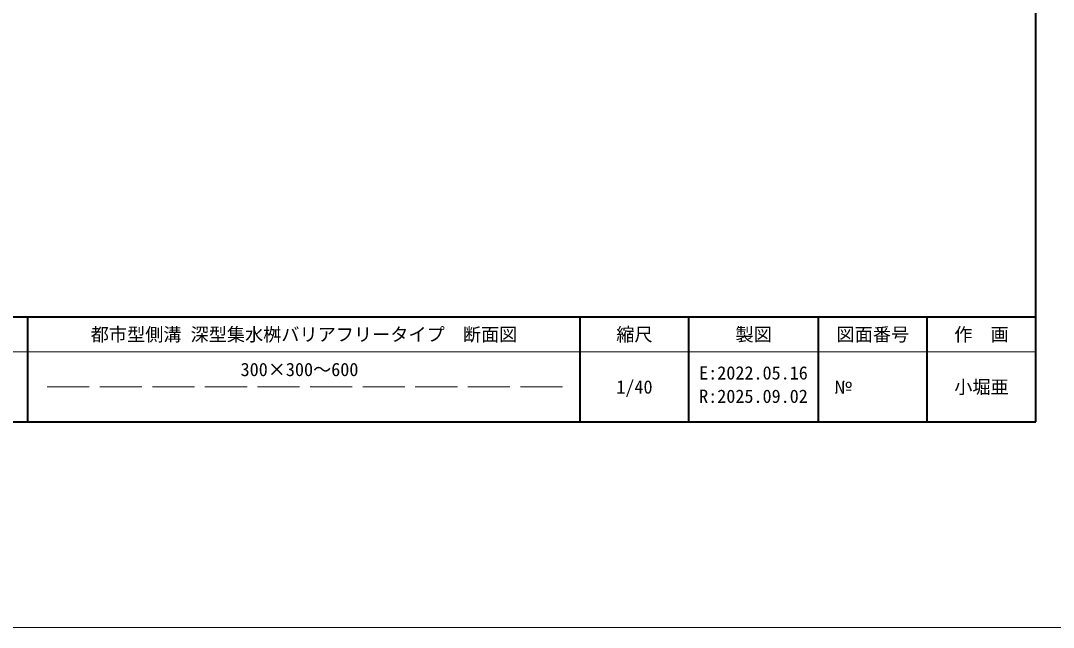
# Model space of a CAD drawing. Units: millimetres at full size, sheet at 1:40; details may follow other scales. Extents: x 69750 to 116230, y -28801 to 513.
# Drawn here: x 93038 to 98930, y -28801 to -25335 of the extents above; entities that cross this region are included whole.
import ezdxf
from ezdxf.enums import TextEntityAlignment as Align

# ---------------------------------------------------------------- set-up
doc = ezdxf.new("R2010")
doc.units = ezdxf.units.MM
doc.header["$LTSCALE"] = 40
doc.linetypes.add('DASHED', pattern=[7.5, 6, -1.5])
for name, color, linetype, lineweight in [('0_2', 7, 'Continuous', 13), ('図枠', 7, 'Continuous', 5), ('補助線', 8, 'Continuous', 13)]:
    doc.layers.add(name, color=color, linetype=linetype, lineweight=lineweight)
doc.styles.add('ＭＳ ゴシック', font='')
doc.styles.get('ＭＳ ゴシック').set_extended_font_data('MS Gothic')

msp = doc.modelspace()

# ---------------------------------------------------------------- linework, layer by layer
at = {"layer": '0_2', "color": 1}
msp.add_line((69750.38, -28800.81), (116229.71, -28800.81), dxfattribs=at)
at = {"layer": '図枠', "lineweight": 40}
for p, q in [((98829.71, -27627.79), (98829.71, -16547.79)), ((83229.71, -27027.79), (98829.71, -27027.79)), ((93079.71, -27627.79), (93079.71, -27027.79)), ((96229.71, -27627.79), (96229.71, -27027.79)), ((96849.71, -27627.79), (96849.71, -27027.79)), ((97589.71, -27627.79), (97589.71, -27027.79)), ((98209.71, -27627.79), (98209.71, -27027.79)), ((83229.71, -27627.79), (98829.71, -27627.79))]:
    msp.add_line(p, q, dxfattribs=at)
at = {"layer": '図枠', "lineweight": 13}
msp.add_line((98829.71, -27227.79), (92279.71, -27227.79), dxfattribs=at)
at = {"layer": '図枠', "linetype": 'DASHED', "lineweight": 9}
msp.add_line((96129.71, -27427.79), (93179.71, -27427.79), dxfattribs=at)

# ---------------------------------------------------------------- texts
at = {"layer": '図枠', "style": 'ＭＳ ゴシック'}
for s, p in [('都市型側溝 深型集水桝バリアフリータイプ  断面図', (94654.71, -27127.79)), ('縮尺', (96539.71, -27127.79)), ('製図', (97219.71, -27127.79)), ('図面番号', (97899.71, -27127.79)), ('作\u3000画', (98519.71, -27127.79)), ('300×300～600 ', (94654.71, -27327.79)), ('1/40', (96539.71, -27427.79))]:
    msp.add_text(s, height=75.95, dxfattribs=at).set_placement(p, align=Align.MIDDLE_CENTER)
for s, p in [('E:2022.05.16', (96908.91, -27309.32)), ('R:2025.09.02', (96908.91, -27442.65))]:
    msp.add_text(s, height=75.95, dxfattribs=at).set_placement(p, align=Align.TOP_LEFT)
msp.add_text('№', height=75.95, dxfattribs=at).set_placement((97678.42, -27427.79), align=Align.MIDDLE_LEFT)
at = {"layer": '補助線', "color": 191, "style": 'ＭＳ ゴシック'}
msp.add_text('小堀亜', height=75.95, dxfattribs=at).set_placement((98519.71, -27427.79), align=Align.MIDDLE_CENTER)

doc.saveas('drawing.dxf')
